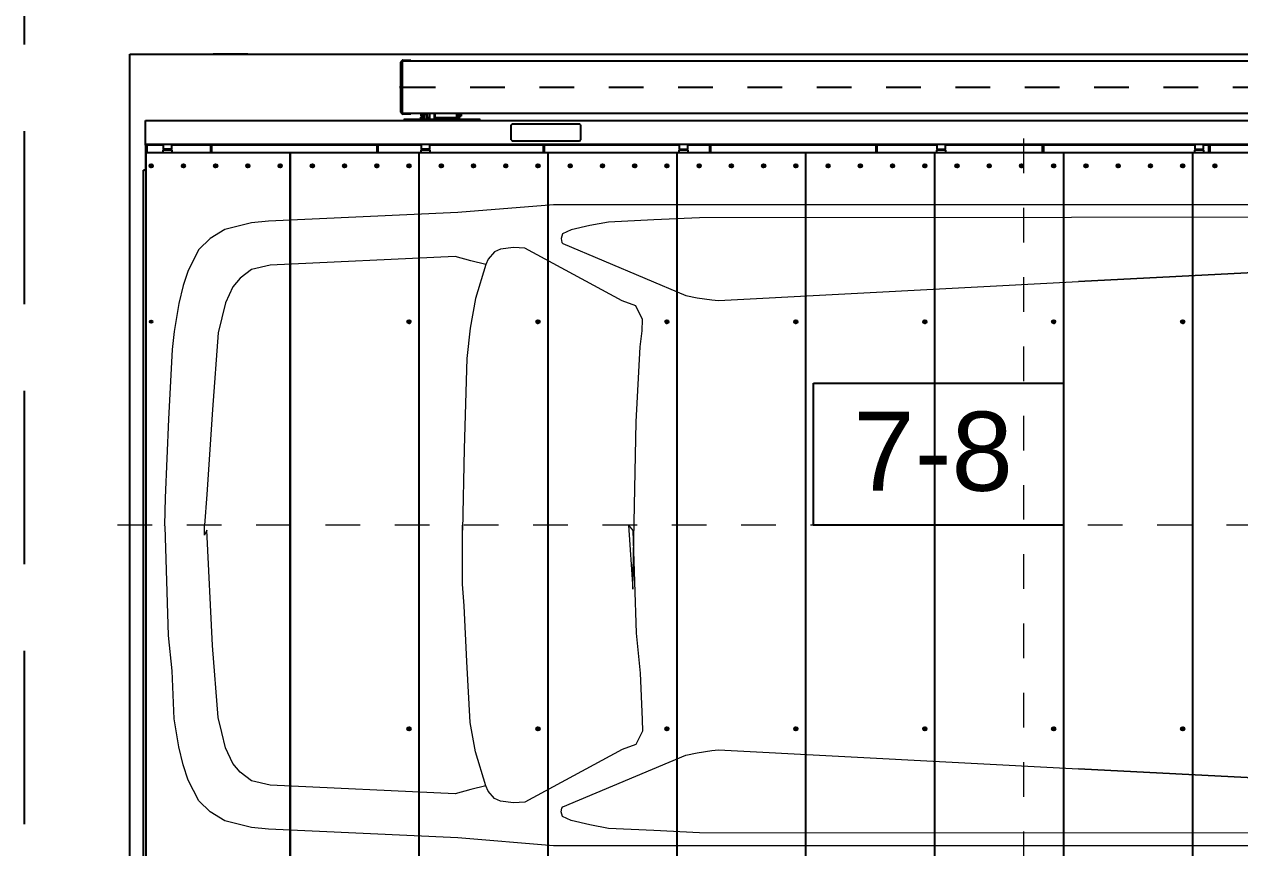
# Model space of a CAD drawing. Header units: metres. Extents: x 1161 to 1456, y 119 to 208.
# Drawn here: x 1322.229 to 1325.736, y 138.358 to 140.735 of the extents above; entities that cross this region are included whole.
import ezdxf

# ---------------------------------------------------------------- set-up
doc = ezdxf.new("R2010")
doc.units = ezdxf.units.M
doc.header["$MEASUREMENT"] = 0
for name, pattern in [('CENTER2', [1.125, 0.75, -0.125, 0.125, -0.125]), ('DASHED', [0.75, 0.5, -0.25]), ('PHANTOM2', [1.25, 0.625, -0.125, 0.125, -0.125, 0.125, -0.125])]:
    doc.linetypes.add(name, pattern=pattern)
doc.styles.add('100sc mnt', font='arial.ttf', dxfattribs={"height": 12})

# ---------------------------------------------------------------- blocks, each defined once
blk = doc.blocks.new('A$C2112393A')
at = {"color": 8}
for p, q in [((5500, 2850), (5500, 0)), ((5500, 0), (100, 0))]:
    blk.add_line(p, q, dxfattribs=at)
at = {"color": 8, "linetype": 'CENTER2', "lineweight": 0}
for p, q in [((2920.7, 2543), (2920.7, 175)), ((235.5, 1359), (5564.5, 1359))]:
    blk.add_line(p, q, dxfattribs=at)
at = {"color": 8, "linetype": 'Continuous'}
for p, q in [((2433.9, 284.3), (2433.9, 2434.3)), ((2805.9, 284.3), (2805.9, 2434.3)), ((3177.9, 284.3), (3177.9, 2434.3)), ((3549.9, 284.3), (3549.9, 2434.3)), ((3921.9, 284.3), (3921.9, 2434.3)), ((4293.9, 284.3), (4293.9, 2434.3)), ((4665.9, 284.3), (4665.9, 2434.3)), ((5036.6, 284.3), (5036.6, 2434.3)), ((5038.1, 284.3), (5038.1, 2434.3)), ((5452.7, 2434.3), (5452.7, 284.3)), ((5459.7, 2384.3), (5459.7, 334.3)), ((2462, 1949.7), (2459.5, 1948.2)), ((2459.5, 1948.2), (2459.5, 1945.4)), ((2459.5, 1945.4), (2462, 1943.9)), ((2464.5, 1948.2), (2462, 1949.7)), ((2462, 1943.9), (2464.5, 1945.4)), ((2464.5, 1945.4), (2464.5, 1948.2)), ((2834, 1949.7), (2831.5, 1948.2)), ((2831.5, 1948.2), (2831.5, 1945.4)), ((2831.5, 1945.4), (2834, 1943.9)), ((2836.5, 1948.2), (2834, 1949.7)), ((2834, 1943.9), (2836.5, 1945.4)), ((3206, 1949.7), (3203.5, 1948.2)), ((3203.5, 1948.2), (3203.5, 1945.4)), ((3203.5, 1945.4), (3206, 1943.9)), ((3208.5, 1948.2), (3206, 1949.7)), ((3206, 1943.9), (3208.5, 1945.4)), ((3208.5, 1945.4), (3208.5, 1948.2)), ((3578, 1949.7), (3575.5, 1948.2)), ((3575.5, 1948.2), (3575.5, 1945.4)), ((3575.5, 1945.4), (3578, 1943.9)), ((3580.5, 1948.2), (3578, 1949.7)), ((3578, 1943.9), (3580.5, 1945.4)), ((3580.5, 1945.4), (3580.5, 1948.2)), ((3950, 1949.7), (3947.5, 1948.2)), ((3947.5, 1948.2), (3947.5, 1945.4)), ((3947.5, 1945.4), (3950, 1943.9)), ((3952.5, 1948.2), (3950, 1949.7)), ((3950, 1943.9), (3952.5, 1945.4)), ((3952.5, 1945.4), (3952.5, 1948.2)), ((4322, 1949.7), (4319.5, 1948.2)), ((4319.5, 1948.2), (4319.5, 1945.4)), ((4319.5, 1945.4), (4322, 1943.9)), ((4324.5, 1948.2), (4322, 1949.7)), ((4322, 1943.9), (4324.5, 1945.4)), ((4324.5, 1945.4), (4324.5, 1948.2)), ((4694, 1949.7), (4691.5, 1948.2)), ((4691.5, 1948.2), (4691.5, 1945.4)), ((4691.5, 1945.4), (4694, 1943.9)), ((4696.5, 1948.2), (4694, 1949.7)), ((4694, 1943.9), (4696.5, 1945.4)), ((4696.5, 1945.4), (4696.5, 1948.2)), ((2462, 774.7), (2459.5, 773.2)), ((2459.5, 773.2), (2459.5, 770.4)), ((2464.5, 773.2), (2462, 774.7)), ((2464.5, 770.4), (2464.5, 773.2)), ((2834, 774.7), (2831.5, 773.2)), ((2831.5, 773.2), (2831.5, 770.4)), ((2836.5, 773.2), (2834, 774.7)), ((2836.5, 770.4), (2836.5, 773.2)), ((3206, 774.7), (3203.5, 773.2)), ((3203.5, 773.2), (3203.5, 770.4)), ((3208.5, 773.2), (3206, 774.7)), ((3208.5, 770.4), (3208.5, 773.2)), ((3578, 774.7), (3575.5, 773.2)), ((3575.5, 773.2), (3575.5, 770.4)), ((3580.5, 773.2), (3578, 774.7)), ((3580.5, 770.4), (3580.5, 773.2)), ((3950, 774.7), (3947.5, 773.2)), ((3947.5, 773.2), (3947.5, 770.4)), ((3952.5, 773.2), (3950, 774.7)), ((3952.5, 770.4), (3952.5, 773.2)), ((4322, 774.7), (4319.5, 773.2)), ((4319.5, 773.2), (4319.5, 770.4)), ((4324.5, 773.2), (4322, 774.7)), ((4324.5, 770.4), (4324.5, 773.2)), ((4694, 774.7), (4691.5, 773.2)), ((4691.5, 773.2), (4691.5, 770.4)), ((4696.5, 773.2), (4694, 774.7)), ((4696.5, 770.4), (4696.5, 773.2)), ((2459.5, 770.4), (2462, 768.9)), ((2462, 768.9), (2464.5, 770.4)), ((2831.5, 770.4), (2834, 768.9)), ((2834, 768.9), (2836.5, 770.4)), ((3203.5, 770.4), (3206, 768.9)), ((3206, 768.9), (3208.5, 770.4)), ((3575.5, 770.4), (3578, 768.9)), ((3578, 768.9), (3580.5, 770.4)), ((3947.5, 770.4), (3950, 768.9)), ((3950, 768.9), (3952.5, 770.4)), ((4319.5, 770.4), (4322, 768.9)), ((4322, 768.9), (4324.5, 770.4)), ((4691.5, 770.4), (4694, 768.9)), ((4694, 768.9), (4696.5, 770.4)), ((2367.6, 324.3), (2366.1, 321.8)), ((2366.1, 321.8), (2367.6, 319.3)), ((2370.4, 324.3), (2367.6, 324.3)), ((2367.6, 319.3), (2370.4, 319.3)), ((2371.9, 321.8), (2370.4, 324.3)), ((2370.4, 319.3), (2371.9, 321.8)), ((2460.6, 324.3), (2459.1, 321.8)), ((2459.1, 321.8), (2460.6, 319.3)), ((2463.4, 324.3), (2460.6, 324.3)), ((2460.6, 319.3), (2463.4, 319.3)), ((2464.9, 321.8), (2463.4, 324.3)), ((2463.4, 319.3), (2464.9, 321.8)), ((2553.6, 324.3), (2552.1, 321.8)), ((2552.1, 321.8), (2553.6, 319.3)), ((2556.4, 324.3), (2553.6, 324.3)), ((2553.6, 319.3), (2556.4, 319.3)), ((2557.9, 321.8), (2556.4, 324.3)), ((2556.4, 319.3), (2557.9, 321.8)), ((2646.6, 324.3), (2645.1, 321.8)), ((2645.1, 321.8), (2646.6, 319.3)), ((2649.4, 324.3), (2646.6, 324.3)), ((2646.6, 319.3), (2649.4, 319.3)), ((2650.9, 321.8), (2649.4, 324.3)), ((2649.4, 319.3), (2650.9, 321.8)), ((2739.6, 324.3), (2738.1, 321.8)), ((2738.1, 321.8), (2739.6, 319.3)), ((2742.4, 324.3), (2739.6, 324.3)), ((2739.6, 319.3), (2742.4, 319.3)), ((2743.9, 321.8), (2742.4, 324.3)), ((2742.4, 319.3), (2743.9, 321.8)), ((2832.6, 324.3), (2831.1, 321.8)), ((2831.1, 321.8), (2832.6, 319.3)), ((2835.4, 324.3), (2832.6, 324.3)), ((2832.6, 319.3), (2835.4, 319.3)), ((2836.9, 321.8), (2835.4, 324.3)), ((2835.4, 319.3), (2836.9, 321.8)), ((2925.6, 324.3), (2924.1, 321.8)), ((2924.1, 321.8), (2925.6, 319.3)), ((2928.4, 324.3), (2925.6, 324.3)), ((2925.6, 319.3), (2928.4, 319.3)), ((2929.9, 321.8), (2928.4, 324.3)), ((2928.4, 319.3), (2929.9, 321.8)), ((3018.6, 324.3), (3017.1, 321.8)), ((3017.1, 321.8), (3018.6, 319.3)), ((3021.4, 324.3), (3018.6, 324.3)), ((3018.6, 319.3), (3021.4, 319.3)), ((3022.9, 321.8), (3021.4, 324.3)), ((3021.4, 319.3), (3022.9, 321.8)), ((3111.6, 324.3), (3110.1, 321.8)), ((3110.1, 321.8), (3111.6, 319.3)), ((3114.4, 324.3), (3111.6, 324.3)), ((3111.6, 319.3), (3114.4, 319.3)), ((3115.9, 321.8), (3114.4, 324.3)), ((3114.4, 319.3), (3115.9, 321.8)), ((3204.6, 324.3), (3203.1, 321.8)), ((3203.1, 321.8), (3204.6, 319.3)), ((3207.4, 324.3), (3204.6, 324.3)), ((3204.6, 319.3), (3207.4, 319.3)), ((3208.9, 321.8), (3207.4, 324.3)), ((3207.4, 319.3), (3208.9, 321.8)), ((3297.6, 324.3), (3296.1, 321.8)), ((3296.1, 321.8), (3297.6, 319.3)), ((3300.4, 324.3), (3297.6, 324.3)), ((3297.6, 319.3), (3300.4, 319.3)), ((3301.9, 321.8), (3300.4, 324.3)), ((3300.4, 319.3), (3301.9, 321.8)), ((3390.6, 324.3), (3389.1, 321.8)), ((3389.1, 321.8), (3390.6, 319.3)), ((3393.4, 324.3), (3390.6, 324.3)), ((3390.6, 319.3), (3393.4, 319.3)), ((3394.9, 321.8), (3393.4, 324.3)), ((3393.4, 319.3), (3394.9, 321.8)), ((3483.6, 324.3), (3482.1, 321.8)), ((3482.1, 321.8), (3483.6, 319.3)), ((3486.4, 324.3), (3483.6, 324.3)), ((3483.6, 319.3), (3486.4, 319.3)), ((3487.9, 321.8), (3486.4, 324.3)), ((3486.4, 319.3), (3487.9, 321.8)), ((3576.6, 324.3), (3575.1, 321.8)), ((3575.1, 321.8), (3576.6, 319.3)), ((3579.4, 324.3), (3576.6, 324.3)), ((3576.6, 319.3), (3579.4, 319.3)), ((3580.9, 321.8), (3579.4, 324.3)), ((3579.4, 319.3), (3580.9, 321.8)), ((3669.6, 324.3), (3668.1, 321.8)), ((3668.1, 321.8), (3669.6, 319.3)), ((3672.4, 324.3), (3669.6, 324.3)), ((3669.6, 319.3), (3672.4, 319.3)), ((3673.9, 321.8), (3672.4, 324.3)), ((3672.4, 319.3), (3673.9, 321.8)), ((3762.6, 324.3), (3761.1, 321.8)), ((3761.1, 321.8), (3762.6, 319.3)), ((3765.4, 324.3), (3762.6, 324.3)), ((3762.6, 319.3), (3765.4, 319.3)), ((3766.9, 321.8), (3765.4, 324.3)), ((3765.4, 319.3), (3766.9, 321.8)), ((3855.6, 324.3), (3854.1, 321.8)), ((3854.1, 321.8), (3855.6, 319.3)), ((3858.4, 324.3), (3855.6, 324.3)), ((3855.6, 319.3), (3858.4, 319.3)), ((3859.9, 321.8), (3858.4, 324.3)), ((3858.4, 319.3), (3859.9, 321.8)), ((3948.6, 324.3), (3947.1, 321.8)), ((3947.1, 321.8), (3948.6, 319.3)), ((3951.4, 324.3), (3948.6, 324.3)), ((3948.6, 319.3), (3951.4, 319.3)), ((3952.9, 321.8), (3951.4, 324.3)), ((3951.4, 319.3), (3952.9, 321.8)), ((4041.6, 324.3), (4040.1, 321.8)), ((4040.1, 321.8), (4041.6, 319.3)), ((4044.4, 324.3), (4041.6, 324.3)), ((4041.6, 319.3), (4044.4, 319.3)), ((4045.9, 321.8), (4044.4, 324.3)), ((4044.4, 319.3), (4045.9, 321.8)), ((4134.6, 324.3), (4133.1, 321.8)), ((4133.1, 321.8), (4134.6, 319.3)), ((4137.4, 324.3), (4134.6, 324.3)), ((4134.6, 319.3), (4137.4, 319.3)), ((4138.9, 321.8), (4137.4, 324.3)), ((4137.4, 319.3), (4138.9, 321.8)), ((4227.6, 324.3), (4226.1, 321.8)), ((4226.1, 321.8), (4227.6, 319.3)), ((4230.4, 324.3), (4227.6, 324.3)), ((4227.6, 319.3), (4230.4, 319.3)), ((4231.9, 321.8), (4230.4, 324.3)), ((4230.4, 319.3), (4231.9, 321.8)), ((4320.6, 324.3), (4319.1, 321.8)), ((4319.1, 321.8), (4320.6, 319.3)), ((4323.4, 324.3), (4320.6, 324.3)), ((4320.6, 319.3), (4323.4, 319.3)), ((4324.9, 321.8), (4323.4, 324.3)), ((4323.4, 319.3), (4324.9, 321.8)), ((4413.6, 324.3), (4412.1, 321.8)), ((4412.1, 321.8), (4413.6, 319.3)), ((4416.4, 324.3), (4413.6, 324.3)), ((4413.6, 319.3), (4416.4, 319.3)), ((4417.9, 321.8), (4416.4, 324.3)), ((4416.4, 319.3), (4417.9, 321.8)), ((4506.6, 324.3), (4505.1, 321.8)), ((4505.1, 321.8), (4506.6, 319.3)), ((4509.4, 324.3), (4506.6, 324.3)), ((4506.6, 319.3), (4509.4, 319.3)), ((4510.9, 321.8), (4509.4, 324.3)), ((4509.4, 319.3), (4510.9, 321.8)), ((4599.6, 324.3), (4598.1, 321.8)), ((4598.1, 321.8), (4599.6, 319.3)), ((4602.4, 324.3), (4599.6, 324.3)), ((4599.6, 319.3), (4602.4, 319.3)), ((4603.9, 321.8), (4602.4, 324.3)), ((4602.4, 319.3), (4603.9, 321.8)), ((4692.6, 324.3), (4691.1, 321.8)), ((4691.1, 321.8), (4692.6, 319.3)), ((4695.4, 324.3), (4692.6, 324.3)), ((4692.6, 319.3), (4695.4, 319.3)), ((4696.9, 321.8), (4695.4, 324.3)), ((4695.4, 319.3), (4696.9, 321.8)), ((4785.6, 324.3), (4784.1, 321.8)), ((4784.1, 321.8), (4785.6, 319.3)), ((4788.4, 324.3), (4785.6, 324.3)), ((4785.6, 319.3), (4788.4, 319.3)), ((4789.9, 321.8), (4788.4, 324.3)), ((4788.4, 319.3), (4789.9, 321.8)), ((4878.6, 324.3), (4877.1, 321.8)), ((4877.1, 321.8), (4878.6, 319.3)), ((4881.4, 324.3), (4878.6, 324.3)), ((4878.6, 319.3), (4881.4, 319.3)), ((4882.9, 321.8), (4881.4, 324.3)), ((4881.4, 319.3), (4882.9, 321.8)), ((4971.6, 324.3), (4970.1, 321.8)), ((4970.1, 321.8), (4971.6, 319.3)), ((4974.4, 324.3), (4971.6, 324.3)), ((4971.6, 319.3), (4974.4, 319.3)), ((4975.9, 321.8), (4974.4, 324.3)), ((4974.4, 319.3), (4975.9, 321.8)), ((5064.6, 324.3), (5063.1, 321.8)), ((5063.1, 321.8), (5064.6, 319.3)), ((5067.4, 324.3), (5064.6, 324.3)), ((5064.6, 319.3), (5067.4, 319.3)), ((5068.9, 321.8), (5067.4, 324.3)), ((5067.4, 319.3), (5068.9, 321.8)), ((5157.6, 324.3), (5156.1, 321.8)), ((5156.1, 321.8), (5157.6, 319.3)), ((5160.4, 324.3), (5157.6, 324.3)), ((5157.6, 319.3), (5160.4, 319.3)), ((5161.9, 321.8), (5160.4, 324.3)), ((5160.4, 319.3), (5161.9, 321.8)), ((5250.6, 324.3), (5249.1, 321.8)), ((5249.1, 321.8), (5250.6, 319.3)), ((5253.4, 324.3), (5250.6, 324.3)), ((5250.6, 319.3), (5253.4, 319.3)), ((5254.9, 321.8), (5253.4, 324.3)), ((5253.4, 319.3), (5254.9, 321.8)), ((5343.6, 324.3), (5342.1, 321.8)), ((5342.1, 321.8), (5343.6, 319.3)), ((5346.4, 324.3), (5343.6, 324.3)), ((5343.6, 319.3), (5346.4, 319.3)), ((5347.9, 321.8), (5346.4, 324.3)), ((5346.4, 319.3), (5347.9, 321.8)), ((5436.6, 324.3), (5435.1, 321.8)), ((5435.1, 321.8), (5436.6, 319.3)), ((5439.4, 324.3), (5436.6, 324.3)), ((5436.6, 319.3), (5439.4, 319.3)), ((5440.9, 321.8), (5439.4, 324.3)), ((5439.4, 319.3), (5440.9, 321.8)), ((5452.7, 337.5), (5454, 337.5)), ((5454, 305.9), (5454, 337.5)), ((5454, 334.3), (5459.7, 334.3)), ((2251.5, 284.3), (2298.5, 284.3)), ((2298.5, 284.3), (2300.1, 284.3)), ((2300.1, 284.3), (2307.1, 284.3)), ((2307.1, 284.3), (2310.2, 284.3)), ((2310.2, 284.3), (2332.8, 284.3)), ((2332.8, 284.3), (2335.9, 284.3)), ((2335.9, 284.3), (2342.9, 284.3)), ((2342.9, 284.3), (2344.5, 284.3)), ((2344.5, 284.3), (2391.5, 284.3)), ((2384, 262.5), (2384, 284.3)), ((2387.2, 262.5), (2387.2, 284.3)), ((2391.5, 284.3), (2393.1, 284.3)), ((2393.1, 284.3), (2400.1, 284.3)), ((2400.1, 284.3), (2403.2, 284.3)), ((2401.1, 284.3), (2401.1, 276.3)), ((2403.2, 284.3), (2425.8, 284.3)), ((2425.8, 284.3), (2428.9, 284.3)), ((2428, 276.3), (2428, 284.3)), ((2428.9, 284.3), (2432.4, 284.3)), ((2432.4, 284.3), (2433.9, 284.3)), ((2433.9, 284.3), (2437.2, 284.3)), ((2437.2, 284.3), (2438.8, 284.3)), ((2438.8, 284.3), (2484.9, 284.3)), ((2484.9, 284.3), (2486.4, 284.3)), ((2486.4, 284.3), (2493.1, 284.3)), ((2493.1, 284.3), (2496.2, 284.3)), ((2496.2, 284.3), (2518.8, 284.3)), ((2518.8, 284.3), (2521.9, 284.3)), ((2521.9, 284.3), (2528.9, 284.3)), ((2528.9, 284.3), (2530.5, 284.3)), ((2530.5, 284.3), (2577.5, 284.3)), ((2577.5, 284.3), (2579.1, 284.3)), ((2579.1, 284.3), (2586.1, 284.3)), ((2586.1, 284.3), (2589.2, 284.3)), ((2589.2, 284.3), (2611.8, 284.3)), ((2611.8, 284.3), (2614.9, 284.3)), ((2614.9, 284.3), (2621.9, 284.3)), ((2621.9, 284.3), (2623.5, 284.3)), ((2623.5, 284.3), (2670.5, 284.3)), ((2670.5, 284.3), (2672.1, 284.3)), ((2672.1, 284.3), (2679.1, 284.3)), ((2679.1, 284.3), (2682.2, 284.3)), ((2682.2, 284.3), (2704.8, 284.3)), ((2704.8, 284.3), (2707.9, 284.3)), ((2707.9, 284.3), (2714.9, 284.3)), ((2714.9, 284.3), (2716.5, 284.3)), ((2716.5, 284.3), (2763.5, 284.3)), ((2763.5, 284.3), (2765.1, 284.3)), ((2765.1, 284.3), (2772.1, 284.3)), ((2772.1, 284.3), (2775.2, 284.3)), ((2775.2, 284.3), (2797.8, 284.3)), ((2797.8, 284.3), (2800.9, 284.3)), ((2800.9, 284.3), (2804.4, 284.3)), ((2804.4, 284.3), (2805.9, 284.3)), ((2805.9, 284.3), (2809.2, 284.3)), ((2809.2, 284.3), (2810.8, 284.3)), ((2810.8, 284.3), (2856.9, 284.3)), ((2856.9, 284.3), (2858.4, 284.3)), ((2858.4, 284.3), (2865.1, 284.3)), ((2864, 262.5), (2864, 284.3)), ((2865.1, 284.3), (2868.2, 284.3)), ((2867.2, 262.5), (2867.2, 284.3)), ((2868.2, 284.3), (2890.8, 284.3)), ((2890.8, 284.3), (2893.9, 284.3)), ((2893.9, 284.3), (2900.9, 284.3)), ((2900.9, 284.3), (2902.5, 284.3)), ((2902.5, 284.3), (2949.5, 284.3)), ((2949.5, 284.3), (2951.1, 284.3)), ((2951.1, 284.3), (2958.1, 284.3)), ((2958.1, 284.3), (2961.2, 284.3)), ((2961.2, 284.3), (2983.8, 284.3)), ((2983.8, 284.3), (2986.9, 284.3)), ((2986.9, 284.3), (2993.9, 284.3)), ((2993.9, 284.3), (2995.5, 284.3)), ((2995.5, 284.3), (3042.5, 284.3)), ((3042.5, 284.3), (3044.1, 284.3)), ((3044.1, 284.3), (3051.1, 284.3)), ((3051.1, 284.3), (3054.2, 284.3)), ((3054.2, 284.3), (3076.8, 284.3)), ((3076.8, 284.3), (3079.9, 284.3)), ((3079.9, 284.3), (3086.9, 284.3)), ((3086.9, 284.3), (3088.5, 284.3)), ((3088.5, 284.3), (3135.5, 284.3)), ((3135.5, 284.3), (3137.1, 284.3)), ((3137.1, 284.3), (3144.1, 284.3)), ((3144.1, 284.3), (3147.2, 284.3)), ((3145.1, 284.3), (3145.1, 276.3)), ((3147.2, 284.3), (3169.8, 284.3)), ((3169.8, 284.3), (3172.9, 284.3)), ((3172, 276.3), (3172, 284.3)), ((3172.9, 284.3), (3176.4, 284.3)), ((3176.4, 284.3), (3177.9, 284.3)), ((3177.9, 284.3), (3181.2, 284.3)), ((3181.2, 284.3), (3182.8, 284.3)), ((3182.8, 284.3), (3228.9, 284.3)), ((3228.9, 284.3), (3230.4, 284.3)), ((3230.4, 284.3), (3237.1, 284.3)), ((3237.1, 284.3), (3240.2, 284.3)), ((3240.2, 284.3), (3262.8, 284.3)), ((3262.8, 284.3), (3265.9, 284.3)), ((3265.9, 284.3), (3272.9, 284.3)), ((3272.9, 284.3), (3274.5, 284.3)), ((3274.5, 284.3), (3321.5, 284.3)), ((3321.5, 284.3), (3323.1, 284.3)), ((3323.1, 284.3), (3330.1, 284.3)), ((3330.1, 284.3), (3333.2, 284.3)), ((3333.2, 284.3), (3355.8, 284.3)), ((3344, 262.5), (3344, 284.3)), ((3347.2, 262.5), (3347.2, 284.3)), ((3355.8, 284.3), (3358.9, 284.3)), ((3358.9, 284.3), (3365.9, 284.3)), ((3365.9, 284.3), (3367.5, 284.3)), ((3367.5, 284.3), (3414.5, 284.3)), ((3414.5, 284.3), (3416.1, 284.3)), ((3416.1, 284.3), (3423.1, 284.3)), ((3423.1, 284.3), (3426.2, 284.3)), ((3426.2, 284.3), (3448.8, 284.3)), ((3448.8, 284.3), (3451.9, 284.3)), ((3451.9, 284.3), (3458.9, 284.3)), ((3458.9, 284.3), (3460.5, 284.3)), ((3460.5, 284.3), (3507.5, 284.3)), ((3507.5, 284.3), (3509.1, 284.3)), ((3509.1, 284.3), (3516.1, 284.3)), ((3516.1, 284.3), (3519.2, 284.3)), ((3519.2, 284.3), (3541.8, 284.3)), ((3541.8, 284.3), (3544.9, 284.3)), ((3544.9, 284.3), (3548.4, 284.3)), ((3548.4, 284.3), (3549.9, 284.3)), ((3549.9, 284.3), (3553.2, 284.3)), ((3553.2, 284.3), (3554.8, 284.3)), ((3554.8, 284.3), (3600.9, 284.3)), ((3600.9, 284.3), (3602.4, 284.3)), ((3602.4, 284.3), (3609.1, 284.3)), ((3609.1, 284.3), (3612.2, 284.3)), ((3612.2, 284.3), (3634.8, 284.3)), ((3634.8, 284.3), (3637.9, 284.3)), ((3637.9, 284.3), (3644.9, 284.3)), ((3644.9, 284.3), (3646.5, 284.3)), ((3646.5, 284.3), (3693.5, 284.3)), ((3693.5, 284.3), (3695.1, 284.3)), ((3695.1, 284.3), (3702.1, 284.3)), ((3702.1, 284.3), (3705.2, 284.3)), ((3705.2, 284.3), (3727.8, 284.3)), ((3727.8, 284.3), (3730.9, 284.3)), ((3730.9, 284.3), (3737.9, 284.3)), ((3737.9, 284.3), (3739.5, 284.3)), ((3739.5, 284.3), (3786.5, 284.3)), ((3786.5, 284.3), (3788.1, 284.3)), ((3788.1, 284.3), (3795.1, 284.3)), ((3795.1, 284.3), (3798.2, 284.3)), ((3798.2, 284.3), (3820.8, 284.3)), ((3820.8, 284.3), (3823.9, 284.3)), ((3823.9, 284.3), (3830.9, 284.3)), ((3824, 262.5), (3824, 284.3)), ((3827.2, 262.5), (3827.2, 284.3)), ((3830.9, 284.3), (3832.5, 284.3)), ((3832.5, 284.3), (3879.5, 284.3)), ((3879.5, 284.3), (3881.1, 284.3)), ((3881.1, 284.3), (3888.1, 284.3)), ((3888.1, 284.3), (3891.2, 284.3)), ((3889.1, 284.3), (3889.1, 276.3)), ((3891.2, 284.3), (3913.8, 284.3)), ((3913.8, 284.3), (3916.9, 284.3)), ((3916, 276.3), (3916, 284.3)), ((3916.9, 284.3), (3920.4, 284.3)), ((3920.4, 284.3), (3921.9, 284.3)), ((3921.9, 284.3), (3925.2, 284.3)), ((3925.2, 284.3), (3926.8, 284.3)), ((3926.8, 284.3), (3972.9, 284.3)), ((3972.9, 284.3), (3974.4, 284.3)), ((3974.4, 284.3), (3981.1, 284.3)), ((3981.1, 284.3), (3984.2, 284.3)), ((3984.2, 284.3), (4006.8, 284.3)), ((4006.8, 284.3), (4009.9, 284.3)), ((4009.9, 284.3), (4016.9, 284.3)), ((4016.9, 284.3), (4018.5, 284.3)), ((4018.5, 284.3), (4065.5, 284.3)), ((4065.5, 284.3), (4067.1, 284.3)), ((4067.1, 284.3), (4074.1, 284.3)), ((4074.1, 284.3), (4077.2, 284.3)), ((4077.2, 284.3), (4099.8, 284.3)), ((4099.8, 284.3), (4102.9, 284.3)), ((4102.9, 284.3), (4109.9, 284.3)), ((4109.9, 284.3), (4111.5, 284.3)), ((4111.5, 284.3), (4158.5, 284.3)), ((4158.5, 284.3), (4160.1, 284.3)), ((4160.1, 284.3), (4167.1, 284.3)), ((4167.1, 284.3), (4170.2, 284.3)), ((4170.2, 284.3), (4192.8, 284.3)), ((4192.8, 284.3), (4195.9, 284.3)), ((4195.9, 284.3), (4202.9, 284.3)), ((4202.9, 284.3), (4204.5, 284.3)), ((4204.5, 284.3), (4251.5, 284.3)), ((4251.5, 284.3), (4253.1, 284.3)), ((4253.1, 284.3), (4260.1, 284.3)), ((4260.1, 284.3), (4263.2, 284.3)), ((4263.2, 284.3), (4285.8, 284.3)), ((4285.8, 284.3), (4288.9, 284.3)), ((4288.9, 284.3), (4292.4, 284.3)), ((4292.4, 284.3), (4293.9, 284.3)), ((4293.9, 284.3), (4297.2, 284.3)), ((4297.2, 284.3), (4298.8, 284.3)), ((4298.8, 284.3), (4344.9, 284.3)), ((4304, 262.5), (4304, 284.3)), ((4307.2, 262.5), (4307.2, 284.3)), ((4344.9, 284.3), (4346.4, 284.3)), ((4346.4, 284.3), (4353.1, 284.3)), ((4353.1, 284.3), (4356.2, 284.3)), ((4356.2, 284.3), (4378.8, 284.3)), ((4378.8, 284.3), (4381.9, 284.3)), ((4381.9, 284.3), (4388.9, 284.3)), ((4388.9, 284.3), (4390.5, 284.3)), ((4390.5, 284.3), (4437.5, 284.3)), ((4437.5, 284.3), (4439.1, 284.3)), ((4439.1, 284.3), (4446.1, 284.3)), ((4446.1, 284.3), (4449.2, 284.3)), ((4449.2, 284.3), (4471.8, 284.3)), ((4471.8, 284.3), (4474.9, 284.3)), ((4474.9, 284.3), (4481.9, 284.3)), ((4481.9, 284.3), (4483.5, 284.3)), ((4483.5, 284.3), (4530.5, 284.3)), ((4530.5, 284.3), (4532.1, 284.3)), ((4532.1, 284.3), (4539.1, 284.3)), ((4539.1, 284.3), (4542.2, 284.3)), ((4542.2, 284.3), (4564.8, 284.3)), ((4564.8, 284.3), (4567.9, 284.3)), ((4567.9, 284.3), (4574.9, 284.3)), ((4574.9, 284.3), (4576.5, 284.3)), ((4576.5, 284.3), (4623.5, 284.3)), ((4623.5, 284.3), (4625.1, 284.3)), ((4625.1, 284.3), (4632.1, 284.3)), ((4632.1, 284.3), (4635.2, 284.3)), ((4633.1, 284.3), (4633.1, 276.3)), ((4635.2, 284.3), (4657.8, 284.3)), ((4657.8, 284.3), (4660.9, 284.3)), ((4660, 276.3), (4660, 284.3)), ((4660.9, 284.3), (4664.4, 284.3)), ((4664.4, 284.3), (4665.9, 284.3)), ((4665.9, 284.3), (4669.2, 284.3)), ((4669.2, 284.3), (4670.8, 284.3)), ((4670.8, 284.3), (4716.9, 284.3)), ((4716.9, 284.3), (4718.4, 284.3)), ((4718.4, 284.3), (4725.1, 284.3)), ((4725.1, 284.3), (4728.2, 284.3)), ((4728.2, 284.3), (4750.8, 284.3)), ((4750.8, 284.3), (4753.9, 284.3)), ((4753.9, 284.3), (4760.9, 284.3)), ((4760.9, 284.3), (4762.5, 284.3)), ((4762.5, 284.3), (4809.5, 284.3)), ((4784, 262.5), (4784, 284.3)), ((4787.2, 262.5), (4787.2, 284.3)), ((4809.5, 284.3), (4811.1, 284.3)), ((4811.1, 284.3), (4818.1, 284.3)), ((4818.1, 284.3), (4821.2, 284.3)), ((4821.2, 284.3), (4843.8, 284.3)), ((4843.8, 284.3), (4846.9, 284.3)), ((4846.9, 284.3), (4853.9, 284.3)), ((4853.9, 284.3), (4855.5, 284.3)), ((4855.5, 284.3), (4902.5, 284.3)), ((4902.5, 284.3), (4904.1, 284.3)), ((4904.1, 284.3), (4911.1, 284.3)), ((4911.1, 284.3), (4914.2, 284.3)), ((4914.2, 284.3), (4936.8, 284.3)), ((4936.8, 284.3), (4939.9, 284.3)), ((4939.9, 284.3), (4946.9, 284.3)), ((4946.9, 284.3), (4948.5, 284.3)), ((4948.5, 284.3), (4995.5, 284.3)), ((4995.5, 284.3), (4997.1, 284.3)), ((4997.1, 284.3), (5004.1, 284.3)), ((5004.1, 284.3), (5007.2, 284.3)), ((5007.2, 284.3), (5029.8, 284.3)), ((5029.8, 284.3), (5032.9, 284.3)), ((5032.9, 284.3), (5036.6, 284.3)), ((5036.6, 284.3), (5038.1, 284.3)), ((5038.1, 284.3), (5041.4, 284.3)), ((5041.4, 284.3), (5043, 284.3)), ((5043, 284.3), (5089, 284.3)), ((5089, 284.3), (5090.6, 284.3)), ((5090.6, 284.3), (5097.3, 284.3)), ((5097.3, 284.3), (5100.4, 284.3)), ((5100.4, 284.3), (5123, 284.3)), ((5123, 284.3), (5126, 284.3)), ((5126, 284.3), (5133.1, 284.3)), ((5133.1, 284.3), (5134.6, 284.3)), ((5134.6, 284.3), (5181.7, 284.3)), ((5181.7, 284.3), (5183.3, 284.3)), ((5183.3, 284.3), (5190.3, 284.3)), ((5190.3, 284.3), (5193.4, 284.3)), ((5193.4, 284.3), (5216, 284.3)), ((5216, 284.3), (5219, 284.3)), ((5219, 284.3), (5226.1, 284.3)), ((5226.1, 284.3), (5227.6, 284.3)), ((5227.6, 284.3), (5274.7, 284.3)), ((5264, 262.5), (5264, 284.3)), ((5267.2, 262.5), (5267.2, 284.3)), ((5274.7, 284.3), (5276.3, 284.3)), ((5276.3, 284.3), (5283.3, 284.3)), ((5283.3, 284.3), (5286.4, 284.3)), ((5286.4, 284.3), (5309, 284.3)), ((5309, 284.3), (5312, 284.3)), ((5312, 284.3), (5319.1, 284.3)), ((5319.1, 284.3), (5320.6, 284.3)), ((5320.6, 284.3), (5367.7, 284.3)), ((5367.7, 284.3), (5369.3, 284.3)), ((5369.3, 284.3), (5376.3, 284.3)), ((5376.3, 284.3), (5379.4, 284.3)), ((5377.1, 284.3), (5377.1, 276.3)), ((5379.4, 284.3), (5402, 284.3)), ((5402, 284.3), (5405, 284.3)), ((5404, 276.3), (5404, 284.3)), ((5405, 284.3), (5412.1, 284.3)), ((5412.1, 284.3), (5413.6, 284.3)), ((5413.6, 284.3), (5452.7, 284.3)), ((5450.8, 262.5), (5450.8, 284.3)), ((5454, 299.5), (5452.7, 299.5)), ((5454, 299.5), (5454, 305.9)), ((5454, 262.5), (5454, 299.5)), ((5454, 259.3), (944, 259.3)), ((1683, 262.5), (2402, 262.5)), ((2401.1, 276.3), (2428, 276.3)), ((2401.1, 276.3), (2403.1, 274.3)), ((2403, 274.3), (2402, 273.3)), ((2427, 273.3), (2402, 273.3)), ((2402, 273.3), (2402, 260.3)), ((2402, 260.3), (2427, 260.3)), ((2402, 260.3), (2403, 259.3)), ((2403, 274.3), (2426, 274.3)), ((2426, 274.3), (2428, 276.3)), ((2427, 273.3), (2426, 274.3)), ((2426, 259.3), (2427, 260.3)), ((2427, 260.3), (2427, 273.3)), ((2427, 262.5), (3146, 262.5)), ((3145.1, 276.3), (3172, 276.3)), ((3145.1, 276.3), (3147.1, 274.3)), ((3147, 274.3), (3146, 273.3)), ((3171, 273.3), (3146, 273.3)), ((3146, 273.3), (3146, 260.3)), ((3146, 260.3), (3171, 260.3)), ((3146, 260.3), (3147, 259.3)), ((3147, 274.3), (3170, 274.3)), ((3170, 274.3), (3172, 276.3)), ((3171, 273.3), (3170, 274.3)), ((3170, 259.3), (3171, 260.3)), ((3171, 260.3), (3171, 273.3)), ((3171, 262.5), (3890, 262.5)), ((3889.1, 276.3), (3916, 276.3)), ((3889.1, 276.3), (3891.1, 274.3)), ((3891, 274.3), (3890, 273.3)), ((3915, 273.3), (3890, 273.3)), ((3890, 273.3), (3890, 260.3)), ((3890, 260.3), (3915, 260.3)), ((3890, 260.3), (3891, 259.3)), ((3891, 274.3), (3914, 274.3)), ((3914, 274.3), (3916, 276.3)), ((3915, 273.3), (3914, 274.3)), ((3914, 259.3), (3915, 260.3)), ((3915, 260.3), (3915, 273.3)), ((3915, 262.5), (4634, 262.5)), ((4202, 250.3), (4199, 247.3)), ((4199, 203.3), (4199, 247.3)), ((4202, 250.3), (4396, 250.3)), ((4399, 247.3), (4396, 250.3)), ((4399, 247.3), (4399, 203.3)), ((4633.1, 276.3), (4660, 276.3)), ((4633.1, 276.3), (4635.1, 274.3)), ((4635, 274.3), (4634, 273.3)), ((4634, 273.3), (4659, 273.3)), ((4634, 273.3), (4634, 260.3)), ((4634, 260.3), (4659, 260.3)), ((4634, 260.3), (4635, 259.3)), ((4635, 274.3), (4658, 274.3)), ((4658, 274.3), (4660, 276.3)), ((4659, 273.3), (4658, 274.3)), ((4658, 259.3), (4659, 260.3)), ((4659, 260.3), (4659, 273.3)), ((4659, 262.5), (5378, 262.5)), ((5377.1, 276.3), (5404, 276.3)), ((5377.1, 276.3), (5379.1, 274.3)), ((5379, 274.3), (5378, 273.3)), ((5378, 273.3), (5403, 273.3)), ((5378, 273.3), (5378, 260.3)), ((5378, 260.3), (5403, 260.3)), ((5378, 260.3), (5379, 259.3)), ((5379, 274.3), (5402, 274.3)), ((5402, 274.3), (5404, 276.3)), ((5403, 273.3), (5402, 274.3)), ((5402, 259.3), (5403, 260.3)), ((5403, 260.3), (5403, 273.3)), ((5403, 262.5), (5454, 262.5)), ((5454, 262.5), (5454, 259.3)), ((5454, 259.3), (5454, 252.1)), ((5454, 252.1), (5454, 196.2)), ((5454, 191.4), (944, 191.4)), ((4199, 203.3), (4202, 200.3)), ((4396, 200.3), (4202, 200.3)), ((4396, 200.3), (4399, 203.3)), ((4489, 191.4), (4489, 187.8)), ((4489, 187.8), (4709, 187.8)), ((4544.5, 178.7), (4544, 178.2)), ((4544, 171), (4544, 178.2)), ((4544.5, 178.7), (4544.5, 171)), ((4549, 178.7), (4544.5, 178.7)), ((4549, 173.3), (4549, 187.8)), ((4555, 173.3), (4555, 187.8)), ((4555.3, 178.7), (4555, 178.7)), ((4555.8, 182.2), (4555.3, 181.7)), ((4555.3, 171), (4555.3, 181.7)), ((4555.8, 182.2), (4555.8, 171)), ((4619.8, 182.2), (4555.8, 182.2)), ((4564, 182.2), (4564, 187.8)), ((4572, 182.2), (4572, 187.8)), ((4579, 185.5), (4579, 187.8)), ((4581, 185.5), (4579, 185.5)), ((4579.1, 185.5), (4579.1, 184.3)), ((4579.1, 184.3), (4586.5, 184.3)), ((4580, 187.8), (4580, 187.7)), ((4580, 187.7), (4590, 187.7)), ((4580, 187.7), (4580.6, 187.1)), ((4580.3, 184.3), (4580, 184)), ((4580, 184), (4586.5, 184)), ((4580, 184), (4580, 182.2)), ((4589.4, 187.1), (4580.6, 187.1)), ((4581, 187.1), (4581, 185.5)), ((4581, 185.5), (4586.5, 185.5)), ((4586.5, 187.1), (4586.5, 182.2)), ((4589.4, 187.1), (4590, 187.7)), ((4590, 187.7), (4590, 187.8)), ((4608, 187.8), (4608, 187.7)), ((4608, 187.7), (4618, 187.7)), ((4608, 187.7), (4608.6, 187.1)), ((4617.4, 187.1), (4608.6, 187.1)), ((4611.5, 182.2), (4611.5, 187.1)), ((4611.5, 185.5), (4617, 185.5)), ((4611.5, 184.3), (4618.9, 184.3)), ((4611.5, 184), (4618, 184)), ((4617, 185.5), (4617, 187.1)), ((4619, 185.5), (4617, 185.5)), ((4617.4, 187.1), (4618, 187.7)), ((4618, 184), (4617.7, 184.3)), ((4618, 187.7), (4618, 187.8)), ((4618, 182.2), (4618, 184)), ((4618.9, 184.3), (4618.9, 185.5)), ((4619, 187.8), (4619, 185.5)), ((4619.8, 171), (4619.8, 182.2)), ((4620.3, 181.7), (4619.8, 182.2)), ((4620.3, 187.8), (4620.3, 171)), ((4620.8, 187.8), (4620.8, 171)), ((4634.5, 187.8), (4634.5, 171)), ((4635, 187.8), (4635, 171)), ((4635.5, 182.2), (4635, 181.7)), ((4635.5, 182.2), (4635.5, 171)), ((4642.5, 182.2), (4635.5, 182.2)), ((4639, 183.4), (4639, 187.8)), ((4639, 183.7), (4643, 183.7)), ((4639, 183.4), (4639.2, 183.2)), ((4639.2, 187.8), (4639.2, 183.2)), ((4639.2, 183.2), (4643, 183.2)), ((4642.5, 171), (4642.5, 182.2)), ((4643, 181.7), (4642.5, 182.2)), ((4643, 173.3), (4643, 187.8)), ((4649, 173.3), (4649, 187.8)), ((4654, 175.7), (4649, 175.7)), ((4654, 187.8), (4654, 177.7)), ((4654, 180.7), (4655, 180.7)), ((4658.5, 178.7), (4654, 178.7)), ((4654, 177.7), (4654, 175.7)), ((4655, 180.7), (4655, 187.8)), ((4655, 181.7), (4655.2, 181.5)), ((4655.2, 187.8), (4655.2, 181.5)), ((4655.2, 181.5), (4659.8, 181.5)), ((4658.5, 171), (4658.5, 178.7)), ((4659, 178.2), (4658.5, 178.7)), ((4659, 178.2), (4659, 171)), ((4659.8, 181.5), (4659.8, 187.8)), ((4659.8, 181.5), (4660, 181.7)), ((4660, 187.8), (4660, 181.7)), ((4709, 187.8), (4709, 191.4)), ((5454, 196.2), (5454, 191.4)), ((1684.3, 171), (4713.7, 171)), ((4549, 171), (4549, 173.3)), ((4549, 173.3), (4555, 173.3)), ((4555, 173.3), (4555, 171)), ((4643, 171), (4643, 173.3)), ((4643, 173.3), (4649, 173.3)), ((4649, 173.3), (4649, 171)), ((4689, 173.2), (4689, 172)), ((4689, 173.2), (4712, 173.2)), ((4689, 172), (4712, 172)), ((4714, 20), (4714, 170)), ((4714, 170), (4714, 169)), ((4714, 21), (4714, 169)), ((4715.2, 20), (4715.2, 170)), ((4716, 170), (4715.2, 170)), ((4719, 167), (4716, 170)), ((4719, 98.2), (4719, 167)), ((4715.5, 100), (4715.2, 99.8)), ((4715.2, 90.3), (4715.5, 90)), ((4715.5, 90), (4715.5, 100)), ((4716.4, 100), (4715.5, 100)), ((4715.5, 90), (4716.4, 90)), ((4716.4, 100), (4716.4, 90)), ((4719, 23), (4719, 91.8)), ((4719.5, 95.9), (4719.5, 96.7)), ((4719.5, 93.3), (4719.5, 94.1)), ((4713.7, 19), (1684.3, 19)), ((4712, 18), (4689, 18)), ((4689, 16.8), (4689, 18)), ((4712, 16.8), (4689, 16.8)), ((4714, 21), (4714, 20)), ((4715.2, 20), (4716, 20)), ((4716, 20), (4719, 23))]:
    blk.add_line(p, q, dxfattribs=at)
at = {"color": 8, "linetype": 'CENTER2', "ltscale": 10}
blk.add_line((4717.5, 95), (1680.5, 95), dxfattribs=at)
at = {"color": 8, "linetype": 'PHANTOM2'}
blk.add_line((5159.4, 0), (5259.4, 0), dxfattribs=at)
at = {"color": 8, "linetype": 'Continuous', "lineweight": 0}
for points in [[(1729.5, 2284), (1907.6, 2284), (4276.8, 2284), (4553, 2261.5), (5099.7, 2236.6), (5099.7, 2236.6), (5148.2, 2231.8), (5225.9, 2212.4), (5267.9, 2186.5), (5300.3, 2154.2), (5331, 2094.4), (5345.6, 2050.7), (5358.5, 1999), (5371.5, 1918.2), (5377.9, 1778.9), (5387.7, 1677.1), (5397.4, 1362.8), (5400, 1359)], [(1709.9, 2248), (3856.2, 2246.5), (3987.3, 2240.2), (4118.4, 2233.9), (4172.2, 2224.1), (4225.9, 2211.1), (4251.2, 2199.7), (4255.3, 2186.6), (4252.8, 2175.2), (4250.4, 2172), (3895.1, 2022.2), (3862.5, 2015.6), (3820.1, 2009.1), (3801.4, 2007.5), (2762.9, 2062.2), (2200.8, 2091), (2762.9, 2062.2), (2200.8, 2091), (2200.8, 2091), (1868.3, 2152.8), (1644.1, 2218.6), (1622.5, 2228.9), (1613, 2248.1)], [(4060.4, 1359), (4048.4, 1374.7), (4038.6, 1670.2), (4027.6, 1786.2), (4021.5, 1920.1), (4020.3, 1953), (4039.8, 1992.1), (4079.3, 2006.5), (4360.3, 2158.1), (4392.9, 2160.5), (4429.9, 2155.4), (4447.3, 2147.9), (4466, 2126.8), (4472.3, 2111.2), (4502.2, 2012.9), (4518.1, 1928.1), (4527, 1752.5), (4535.1, 1592.1), (4539.8, 1529.5), (4540.2, 1359)], [(4472.3, 2111.2), (4515.5, 2121.8), (4561.2, 2134.2), (5094.7, 2109.3), (5148.8, 2096.8), (5181.4, 2071.5), (5202.8, 2047), (5223.6, 2001.2), (5234, 1957.6), (5244.4, 1913.9), (5261.1, 1705.9), (5277.7, 1372.9), (5284.1, 1387.4), (5284.1, 1359)], [(4060.4, 1359), (4048.4, 1543.3), (4038.6, 1060.3), (4027.6, 844.3), (4021.5, 797.9), (4020.3, 765), (4039.8, 725.9), (4079.3, 711.5), (4360.3, 559.9), (4392.9, 557.5), (4429.9, 562.6), (4447.3, 570.1), (4466, 591.2), (4472.3, 606.8), (4502.2, 705.1), (4518.1, 789.9), (4527, 878), (4535.1, 1138.4), (4539.8, 1373.5), (4540.2, 1359)], [(1729.5, 434), (1907.6, 434), (4276.8, 434), (4553, 456.5), (5099.7, 481.4), (5099.7, 481.4), (5148.2, 486.2), (5225.9, 505.6), (5267.9, 531.5), (5300.3, 563.8), (5331, 623.6), (5345.6, 667.3), (5358.5, 719), (5371.5, 799.8), (5377.9, 851.6), (5387.7, 1053.4), (5397.4, 1280.2), (5400, 1359)], [(4472.3, 606.8), (4515.5, 596.2), (4561.2, 583.8), (5094.7, 608.7), (5148.8, 621.2), (5181.4, 646.5), (5202.8, 671), (5223.6, 716.8), (5234, 760.4), (5244.4, 804.1), (5261.1, 1024.6), (5277.7, 1270.1), (5277.7, 1270.1), (5284.1, 1359)], [(1709.9, 470), (3856.2, 471.5), (3987.3, 477.8), (4118.4, 484.1), (4172.2, 493.9), (4225.9, 506.9), (4251.2, 518.3), (4255.3, 531.4), (4252.8, 542.8), (4250.4, 546), (3895.1, 695.8), (3862.5, 702.4), (3820.1, 708.9), (3801.4, 710.5), (2762.9, 655.8), (2200.8, 627), (2762.9, 655.8), (2200.8, 627), (2200.8, 627), (1868.3, 565.2), (1644.1, 499.4), (1622.5, 489.1), (1613, 469.9)]]:
    blk.add_lwpolyline(points, dxfattribs=at)
at = {"color": 8, "linetype": 'Continuous'}
for centre, radius in [((2462, 1946.8), 5), ((2462, 1946.8), 4.7), ((2834, 1946.8), 5), ((2834, 1946.8), 4.7), ((3206, 1946.8), 5), ((3206, 1946.8), 4.7), ((3578, 1946.8), 5), ((3578, 1946.8), 4.7), ((3950, 1946.8), 5), ((3950, 1946.8), 4.7), ((4322, 1946.8), 5), ((4322, 1946.8), 4.7), ((4694, 1946.8), 5), ((4694, 1946.8), 4.7), ((2462, 771.8), 5), ((2462, 771.8), 4.7), ((2834, 771.8), 5), ((2834, 771.8), 4.7), ((3206, 771.8), 5), ((3206, 771.8), 4.7), ((3578, 771.8), 5), ((3578, 771.8), 4.7), ((3950, 771.8), 5), ((3950, 771.8), 4.7), ((4322, 771.8), 5), ((4322, 771.8), 4.7), ((4694, 771.8), 5), ((4694, 771.8), 4.7), ((5438, 771.8), 3.5), ((2369, 321.8), 5), ((2369, 321.8), 4.7), ((2462, 321.8), 5), ((2462, 321.8), 4.7), ((2555, 321.8), 5), ((2555, 321.8), 4.7), ((2648, 321.8), 5), ((2648, 321.8), 4.7), ((2741, 321.8), 5), ((2741, 321.8), 4.7), ((2834, 321.8), 5), ((2834, 321.8), 4.7), ((2927, 321.8), 5), ((2927, 321.8), 4.7), ((3020, 321.8), 5), ((3020, 321.8), 4.7), ((3113, 321.8), 5), ((3113, 321.8), 4.7), ((3206, 321.8), 5), ((3206, 321.8), 4.7), ((3299, 321.8), 5), ((3299, 321.8), 4.7), ((3392, 321.8), 5), ((3392, 321.8), 4.7), ((3485, 321.8), 5), ((3485, 321.8), 4.7), ((3578, 321.8), 5), ((3578, 321.8), 4.7), ((3671, 321.8), 5), ((3671, 321.8), 4.7), ((3764, 321.8), 5), ((3764, 321.8), 4.7), ((3857, 321.8), 5), ((3857, 321.8), 4.7), ((3950, 321.8), 5), ((3950, 321.8), 4.7), ((4043, 321.8), 5), ((4043, 321.8), 4.7), ((4136, 321.8), 5), ((4136, 321.8), 4.7), ((4229, 321.8), 5), ((4229, 321.8), 4.7), ((4322, 321.8), 5), ((4322, 321.8), 4.7), ((4415, 321.8), 5), ((4415, 321.8), 4.7), ((4508, 321.8), 5), ((4508, 321.8), 4.7), ((4601, 321.8), 5), ((4601, 321.8), 4.7), ((4694, 321.8), 5), ((4694, 321.8), 4.7), ((4787, 321.8), 5), ((4787, 321.8), 4.7), ((4880, 321.8), 5), ((4880, 321.8), 4.7), ((4973, 321.8), 5), ((4973, 321.8), 4.7), ((5066, 321.8), 5), ((5066, 321.8), 4.7), ((5159, 321.8), 5), ((5159, 321.8), 4.7), ((5252, 321.8), 5), ((5252, 321.8), 4.7), ((5345, 321.8), 5), ((5345, 321.8), 4.7), ((5438, 321.8), 5), ((5438, 321.8), 4.7)]:
    blk.add_circle(centre, radius, dxfattribs=at)
for centre, radius, start, end in [((2462, 1946.8), 2.5, 120, 180), ((2462, 1946.8), 2.5, 180, 240), ((2462, 1946.8), 2.5, 60, 120), ((2462, 1946.8), 2.5, 240, 300), ((2462, 1946.8), 2.5, 0, 60), ((2462, 1946.8), 2.5, 300, 0), ((2834, 1946.8), 2.5, 120, 180), ((2834, 1946.8), 2.5, 180, 240), ((2834, 1946.8), 2.5, 60, 120), ((2834, 1946.8), 2.5, 240, 300), ((2834, 1946.8), 2.5, 0, 60), ((2834, 1946.8), 2.5, 300, 0), ((3206, 1946.8), 2.5, 120, 180), ((3206, 1946.8), 2.5, 180, 240), ((3206, 1946.8), 2.5, 60, 120), ((3206, 1946.8), 2.5, 240, 300), ((3206, 1946.8), 2.5, 0, 60), ((3206, 1946.8), 2.5, 300, 0), ((3578, 1946.8), 2.5, 120, 180), ((3578, 1946.8), 2.5, 180, 240), ((3578, 1946.8), 2.5, 60, 120), ((3578, 1946.8), 2.5, 240, 300), ((3578, 1946.8), 2.5, 0, 60), ((3578, 1946.8), 2.5, 300, 0), ((3950, 1946.8), 2.5, 120, 180), ((3950, 1946.8), 2.5, 180, 240), ((3950, 1946.8), 2.5, 60, 120), ((3950, 1946.8), 2.5, 240, 300), ((3950, 1946.8), 2.5, 0, 60), ((3950, 1946.8), 2.5, 300, 0), ((4322, 1946.8), 2.5, 120, 180), ((4322, 1946.8), 2.5, 180, 240), ((4322, 1946.8), 2.5, 60, 120), ((4322, 1946.8), 2.5, 240, 300), ((4322, 1946.8), 2.5, 0, 60), ((4322, 1946.8), 2.5, 300, 0), ((4694, 1946.8), 2.5, 120, 180), ((4694, 1946.8), 2.5, 180, 240), ((4694, 1946.8), 2.5, 60, 120), ((4694, 1946.8), 2.5, 240, 300), ((4694, 1946.8), 2.5, 0, 60), ((4694, 1946.8), 2.5, 300, 0), ((2462, 771.8), 2.5, 120, 180), ((2462, 771.8), 2.5, 180, 240), ((2462, 771.8), 2.5, 60, 120), ((2462, 771.8), 2.5, 0, 60), ((2462, 771.8), 2.5, 300, 0), ((2834, 771.8), 2.5, 120, 180), ((2834, 771.8), 2.5, 180, 240), ((2834, 771.8), 2.5, 60, 120), ((2834, 771.8), 2.5, 0, 60), ((2834, 771.8), 2.5, 300, 0), ((3206, 771.8), 2.5, 120, 180), ((3206, 771.8), 2.5, 180, 240), ((3206, 771.8), 2.5, 60, 120), ((3206, 771.8), 2.5, 0, 60), ((3206, 771.8), 2.5, 300, 0), ((3578, 771.8), 2.5, 120, 180), ((3578, 771.8), 2.5, 180, 240), ((3578, 771.8), 2.5, 60, 120), ((3578, 771.8), 2.5, 0, 60), ((3578, 771.8), 2.5, 300, 0), ((3950, 771.8), 2.5, 120, 180), ((3950, 771.8), 2.5, 180, 240), ((3950, 771.8), 2.5, 60, 120), ((3950, 771.8), 2.5, 0, 60), ((3950, 771.8), 2.5, 300, 0), ((4322, 771.8), 2.5, 120, 180), ((4322, 771.8), 2.5, 180, 240), ((4322, 771.8), 2.5, 60, 120), ((4322, 771.8), 2.5, 0, 60), ((4322, 771.8), 2.5, 300, 0), ((4694, 771.8), 2.5, 120, 180), ((4694, 771.8), 2.5, 180, 240), ((4694, 771.8), 2.5, 60, 120), ((4694, 771.8), 2.5, 0, 60), ((4694, 771.8), 2.5, 300, 0), ((2462, 771.8), 2.5, 240, 300), ((2834, 771.8), 2.5, 240, 300), ((3206, 771.8), 2.5, 240, 300), ((3578, 771.8), 2.5, 240, 300), ((3950, 771.8), 2.5, 240, 300), ((4322, 771.8), 2.5, 240, 300), ((4694, 771.8), 2.5, 240, 300), ((2369, 321.8), 2.5, 150, 210), ((2369, 321.8), 2.5, 90, 150), ((2369, 321.8), 2.5, 210, 270), ((2369, 321.8), 2.5, 30, 90), ((2369, 321.8), 2.5, 270, 330), ((2369, 321.8), 2.5, 330, 30), ((2462, 321.8), 2.5, 150, 210), ((2462, 321.8), 2.5, 90, 150), ((2462, 321.8), 2.5, 210, 270), ((2462, 321.8), 2.5, 30, 90), ((2462, 321.8), 2.5, 270, 330), ((2462, 321.8), 2.5, 330, 30), ((2555, 321.8), 2.5, 150, 210), ((2555, 321.8), 2.5, 90, 150), ((2555, 321.8), 2.5, 210, 270), ((2555, 321.8), 2.5, 30, 90), ((2555, 321.8), 2.5, 270, 330), ((2555, 321.8), 2.5, 330, 30), ((2648, 321.8), 2.5, 150, 210), ((2648, 321.8), 2.5, 90, 150), ((2648, 321.8), 2.5, 210, 270), ((2648, 321.8), 2.5, 30, 90), ((2648, 321.8), 2.5, 270, 330), ((2648, 321.8), 2.5, 330, 30), ((2741, 321.8), 2.5, 150, 210), ((2741, 321.8), 2.5, 90, 150), ((2741, 321.8), 2.5, 210, 270), ((2741, 321.8), 2.5, 30, 90), ((2741, 321.8), 2.5, 270, 330), ((2741, 321.8), 2.5, 330, 30), ((2834, 321.8), 2.5, 150, 210), ((2834, 321.8), 2.5, 90, 150), ((2834, 321.8), 2.5, 210, 270), ((2834, 321.8), 2.5, 30, 90), ((2834, 321.8), 2.5, 270, 330), ((2834, 321.8), 2.5, 330, 30), ((2927, 321.8), 2.5, 150, 210), ((2927, 321.8), 2.5, 90, 150), ((2927, 321.8), 2.5, 210, 270), ((2927, 321.8), 2.5, 30, 90), ((2927, 321.8), 2.5, 270, 330), ((2927, 321.8), 2.5, 330, 30), ((3020, 321.8), 2.5, 150, 210), ((3020, 321.8), 2.5, 90, 150), ((3020, 321.8), 2.5, 210, 270), ((3020, 321.8), 2.5, 30, 90), ((3020, 321.8), 2.5, 270, 330), ((3020, 321.8), 2.5, 330, 30), ((3113, 321.8), 2.5, 150, 210), ((3113, 321.8), 2.5, 90, 150), ((3113, 321.8), 2.5, 210, 270), ((3113, 321.8), 2.5, 30, 90), ((3113, 321.8), 2.5, 270, 330), ((3113, 321.8), 2.5, 330, 30), ((3206, 321.8), 2.5, 150, 210), ((3206, 321.8), 2.5, 90, 150), ((3206, 321.8), 2.5, 210, 270), ((3206, 321.8), 2.5, 30, 90), ((3206, 321.8), 2.5, 270, 330), ((3206, 321.8), 2.5, 330, 30), ((3299, 321.8), 2.5, 150, 210), ((3299, 321.8), 2.5, 90, 150), ((3299, 321.8), 2.5, 210, 270), ((3299, 321.8), 2.5, 30, 90), ((3299, 321.8), 2.5, 270, 330), ((3299, 321.8), 2.5, 330, 30), ((3392, 321.8), 2.5, 150, 210), ((3392, 321.8), 2.5, 90, 150), ((3392, 321.8), 2.5, 210, 270), ((3392, 321.8), 2.5, 30, 90), ((3392, 321.8), 2.5, 270, 330), ((3392, 321.8), 2.5, 330, 30), ((3485, 321.8), 2.5, 150, 210), ((3485, 321.8), 2.5, 90, 150), ((3485, 321.8), 2.5, 210, 270), ((3485, 321.8), 2.5, 30, 90), ((3485, 321.8), 2.5, 270, 330), ((3485, 321.8), 2.5, 330, 30), ((3578, 321.8), 2.5, 150, 210), ((3578, 321.8), 2.5, 90, 150), ((3578, 321.8), 2.5, 210, 270), ((3578, 321.8), 2.5, 30, 90), ((3578, 321.8), 2.5, 270, 330), ((3578, 321.8), 2.5, 330, 30), ((3671, 321.8), 2.5, 150, 210), ((3671, 321.8), 2.5, 90, 150), ((3671, 321.8), 2.5, 210, 270), ((3671, 321.8), 2.5, 30, 90), ((3671, 321.8), 2.5, 270, 330), ((3671, 321.8), 2.5, 330, 30), ((3764, 321.8), 2.5, 150, 210), ((3764, 321.8), 2.5, 90, 150), ((3764, 321.8), 2.5, 210, 270), ((3764, 321.8), 2.5, 30, 90), ((3764, 321.8), 2.5, 270, 330), ((3764, 321.8), 2.5, 330, 30), ((3857, 321.8), 2.5, 150, 210), ((3857, 321.8), 2.5, 90, 150), ((3857, 321.8), 2.5, 210, 270), ((3857, 321.8), 2.5, 30, 90), ((3857, 321.8), 2.5, 270, 330), ((3857, 321.8), 2.5, 330, 30), ((3950, 321.8), 2.5, 150, 210), ((3950, 321.8), 2.5, 90, 150), ((3950, 321.8), 2.5, 210, 270), ((3950, 321.8), 2.5, 30, 90), ((3950, 321.8), 2.5, 270, 330), ((3950, 321.8), 2.5, 330, 30), ((4043, 321.8), 2.5, 150, 210), ((4043, 321.8), 2.5, 90, 150), ((4043, 321.8), 2.5, 210, 270), ((4043, 321.8), 2.5, 30, 90), ((4043, 321.8), 2.5, 270, 330), ((4043, 321.8), 2.5, 330, 30), ((4136, 321.8), 2.5, 150, 210), ((4136, 321.8), 2.5, 90, 150), ((4136, 321.8), 2.5, 210, 270), ((4136, 321.8), 2.5, 30, 90), ((4136, 321.8), 2.5, 270, 330), ((4136, 321.8), 2.5, 330, 30), ((4229, 321.8), 2.5, 150, 210), ((4229, 321.8), 2.5, 90, 150), ((4229, 321.8), 2.5, 210, 270), ((4229, 321.8), 2.5, 30, 90), ((4229, 321.8), 2.5, 270, 330), ((4229, 321.8), 2.5, 330, 30), ((4322, 321.8), 2.5, 150, 210), ((4322, 321.8), 2.5, 90, 150), ((4322, 321.8), 2.5, 210, 270), ((4322, 321.8), 2.5, 30, 90), ((4322, 321.8), 2.5, 270, 330), ((4322, 321.8), 2.5, 330, 30), ((4415, 321.8), 2.5, 150, 210), ((4415, 321.8), 2.5, 90, 150), ((4415, 321.8), 2.5, 210, 270), ((4415, 321.8), 2.5, 30, 90), ((4415, 321.8), 2.5, 270, 330), ((4415, 321.8), 2.5, 330, 30), ((4508, 321.8), 2.5, 150, 210), ((4508, 321.8), 2.5, 90, 150), ((4508, 321.8), 2.5, 210, 270), ((4508, 321.8), 2.5, 30, 90), ((4508, 321.8), 2.5, 270, 330), ((4508, 321.8), 2.5, 330, 30), ((4601, 321.8), 2.5, 150, 210), ((4601, 321.8), 2.5, 90, 150), ((4601, 321.8), 2.5, 210, 270), ((4601, 321.8), 2.5, 30, 90), ((4601, 321.8), 2.5, 270, 330), ((4601, 321.8), 2.5, 330, 30), ((4694, 321.8), 2.5, 150, 210), ((4694, 321.8), 2.5, 90, 150), ((4694, 321.8), 2.5, 210, 270), ((4694, 321.8), 2.5, 30, 90), ((4694, 321.8), 2.5, 270, 330), ((4694, 321.8), 2.5, 330, 30), ((4787, 321.8), 2.5, 150, 210), ((4787, 321.8), 2.5, 90, 150), ((4787, 321.8), 2.5, 210, 270), ((4787, 321.8), 2.5, 30, 90), ((4787, 321.8), 2.5, 270, 330), ((4787, 321.8), 2.5, 330, 30), ((4880, 321.8), 2.5, 150, 210), ((4880, 321.8), 2.5, 90, 150), ((4880, 321.8), 2.5, 210, 270), ((4880, 321.8), 2.5, 30, 90), ((4880, 321.8), 2.5, 270, 330), ((4880, 321.8), 2.5, 330, 30), ((4973, 321.8), 2.5, 150, 210), ((4973, 321.8), 2.5, 90, 150), ((4973, 321.8), 2.5, 210, 270), ((4973, 321.8), 2.5, 30, 90), ((4973, 321.8), 2.5, 270, 330), ((4973, 321.8), 2.5, 330, 30), ((5066, 321.8), 2.5, 150, 210), ((5066, 321.8), 2.5, 90, 150), ((5066, 321.8), 2.5, 210, 270), ((5066, 321.8), 2.5, 30, 90), ((5066, 321.8), 2.5, 270, 330), ((5066, 321.8), 2.5, 330, 30), ((5159, 321.8), 2.5, 150, 210), ((5159, 321.8), 2.5, 90, 150), ((5159, 321.8), 2.5, 210, 270), ((5159, 321.8), 2.5, 30, 90), ((5159, 321.8), 2.5, 270, 330), ((5159, 321.8), 2.5, 330, 30), ((5252, 321.8), 2.5, 150, 210), ((5252, 321.8), 2.5, 90, 150), ((5252, 321.8), 2.5, 210, 270), ((5252, 321.8), 2.5, 30, 90), ((5252, 321.8), 2.5, 270, 330), ((5252, 321.8), 2.5, 330, 30), ((5345, 321.8), 2.5, 150, 210), ((5345, 321.8), 2.5, 90, 150), ((5345, 321.8), 2.5, 210, 270), ((5345, 321.8), 2.5, 30, 90), ((5345, 321.8), 2.5, 270, 330), ((5345, 321.8), 2.5, 330, 30), ((5438, 321.8), 2.5, 150, 210), ((5438, 321.8), 2.5, 90, 150), ((5438, 321.8), 2.5, 210, 270), ((5438, 321.8), 2.5, 30, 90), ((5438, 321.8), 2.5, 270, 330), ((5438, 321.8), 2.5, 330, 30), ((4712, 170), 3.2, 0, 90), ((4712, 170), 2, 0, 90), ((4715.8, 96.3), 3.71, 5.9238, 80.1886), ((4715.8, 93.7), 3.71, 279.8114, 354.0436), ((4712, 20), 3.2, 270, 0), ((4712, 20), 2, 270, 0)]:
    blk.add_arc(centre, radius, start, end, dxfattribs=at)
blk.add_open_spline([(4719.5, 94.1), (4719.5, 94.4), (4719.5, 94.7), (4719.5, 95.3), (4719.5, 95.6), (4719.5, 95.9)], degree=3, knots=[0, 0, 0, 0, 0.5, 0.5, 1, 1, 1, 1], dxfattribs=at)

msp = doc.modelspace()

# ---------------------------------------------------------------- linework, layer by layer
at = {"linetype": 'DASHED'}
msp.add_line((1322.2292, 159.9266), (1322.2292, 133.8666), dxfattribs=at)
at = {"color": 8}
msp.add_lwpolyline([(1324.5062, 139.6989), (1325.2274, 139.6989), (1325.2274, 139.2887), (1324.5062, 139.2887)], close=True, dxfattribs=at)

# ---------------------------------------------------------------- block references
at = {"xscale": 0.001, "yscale": 0.001, "zscale": 0.001, "rotation": 180}
msp.add_blockref('A$C2112393A', (1328.0333, 140.648), dxfattribs=at)

# ---------------------------------------------------------------- texts
at = {"style": '100sc mnt'}
msp.add_text('7-8', height=0.22819, dxfattribs=at).set_placement((1324.6208, 139.3884))

doc.saveas('drawing.dxf')
